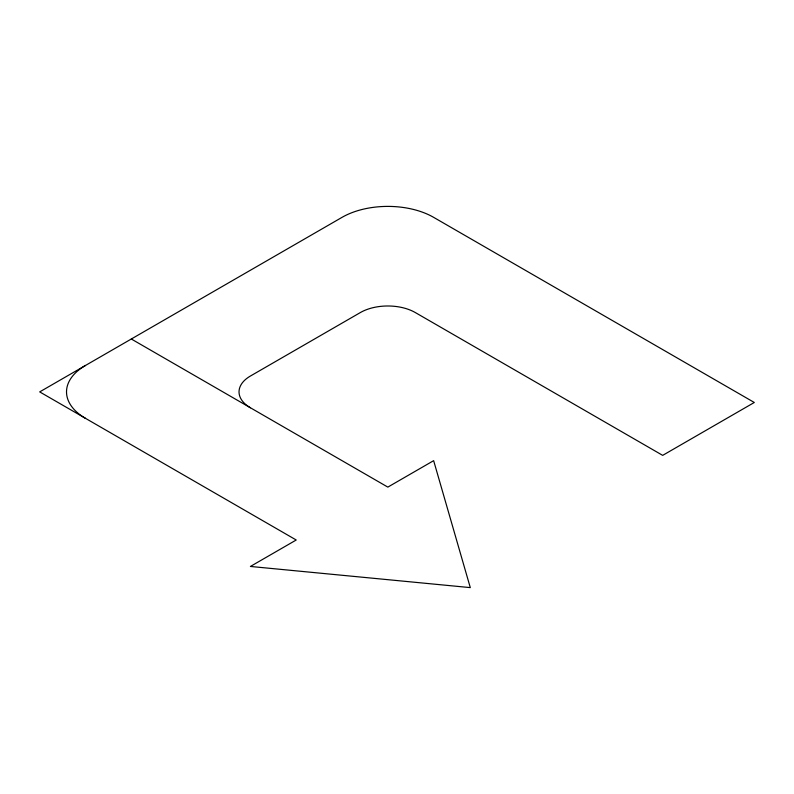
<?xml version="1.0" encoding="UTF-8"?>
<svg xmlns="http://www.w3.org/2000/svg" width="794" height="794" viewBox="0 0 794 794"><rect width="100%" height="100%" fill="white"/><g stroke="black" fill="none" stroke-linecap="round" stroke-linejoin="round"><path stroke-width="1.19" d="M131.318 339.008L387.839 487.109L433.643 460.659L470.296 587.61L250.418 566.45L296.222 539.999L39.7 391.899L342.035 217.348A64.78 37.397 0 0 1 433.643 217.348L754.3 402.479L662.682 455.369L415.322 312.558A38.866 22.44 0 0 0 360.357 312.558L250.418 376.028A38.866 22.44 0 0 0 250.418 407.769M85.504 418.349A64.78 37.397 0 0 1 85.504 365.448"/></g></svg>
